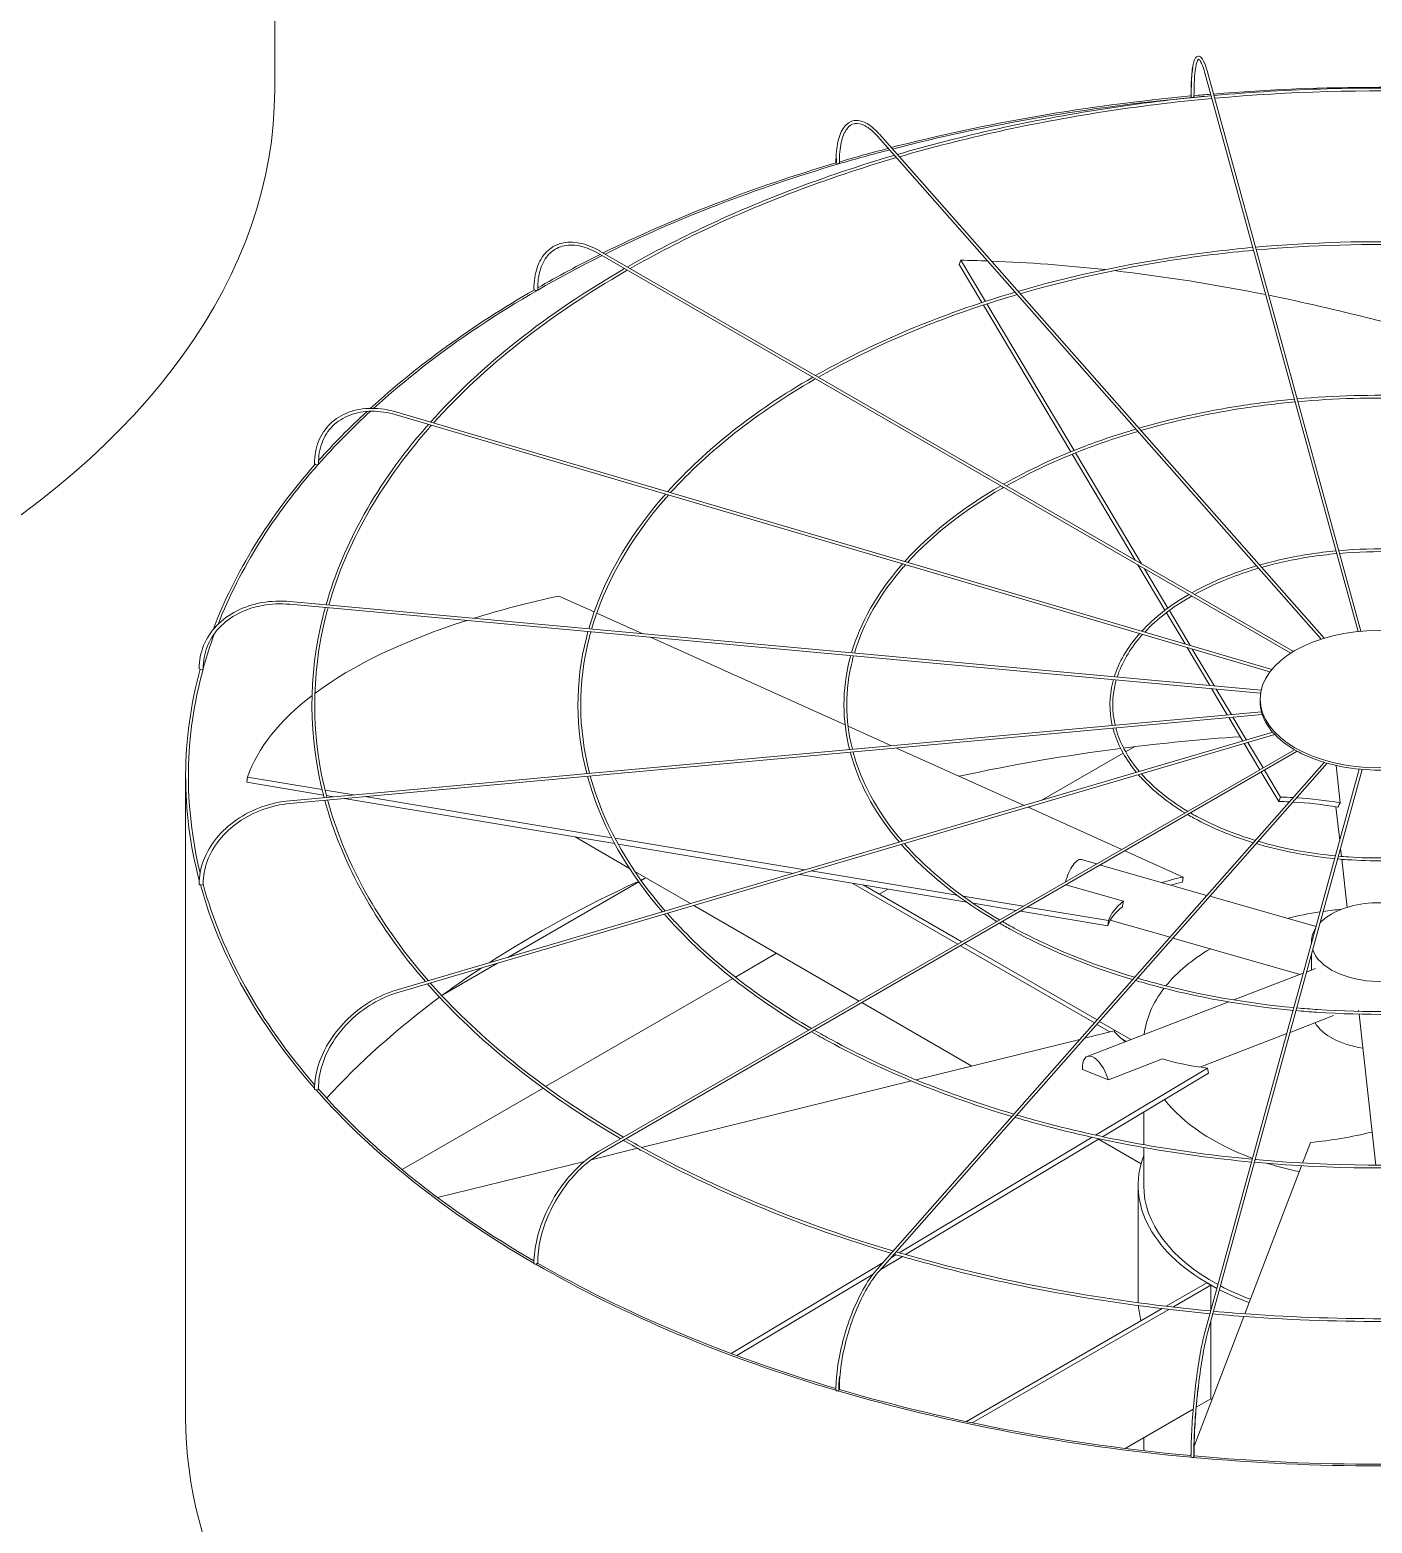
# Model space of a CAD drawing. Header units: millimetres. Extents: x -312439 to 477422, y -331570 to 212570.
# Drawn here: x 394632.1 to 394927, y 106674.1 to 107002 of the extents above; entities that cross this region are included whole.
import ezdxf

# ---------------------------------------------------------------- set-up
doc = ezdxf.new("R2010")
doc.units = ezdxf.units.MM

msp = doc.modelspace()

# ---------------------------------------------------------------- linework, layer by layer
at = {"color": 3, "linetype": 'Continuous', "lineweight": 0, "extrusion": (0, 0.816497, 0.57735)}
for p, q in [((394685.908, 106988.798), (394685.908, 107129.538)), ((394666.354, 106697.296), (394666.354, 106838.036))]:
    msp.add_line(p, q, dxfattribs=at)
at = {"color": 0, "linetype": 'Continuous', "lineweight": 0, "extrusion": (0, 0.816497, 0.57735)}
for p, q in [((394890.284, 106992.351), (394923.877, 106869.896)), ((394924.496, 106869.956), (394890.875, 106992.513)), ((394818.276, 106978.709), (394915.776, 106868.231)), ((394818.735, 106979.114), (394916.417, 106868.43)), ((394909.075, 106865.153), (394757.043, 106952.929)), ((394757.349, 106953.46), (394909.666, 106865.519)), ((394836.275, 106950.486), (394836.646, 106951.453)), ((394836.646, 106951.453), (394842.029, 106942.405)), ((394841.238, 106942.146), (394836.275, 106950.486)), ((394860.739, 106909.371), (394841.559, 106941.607)), ((394842.35, 106941.866), (394861.501, 106909.679)), ((394904.905, 106861.56), (394712.739, 106918.091)), ((394712.566, 106917.504), (394904.496, 106861.042)), ((394874.881, 106885.603), (394861.055, 106908.839)), ((394861.818, 106909.147), (394876.321, 106884.771)), ((394881.447, 106874.568), (394875.522, 106884.525)), ((394876.962, 106883.694), (394882.101, 106875.057)), ((394902.447, 106856.381), (394689.206, 106875.881)), ((394902.561, 106856.986), (394689.262, 106876.49)), ((394756.086, 106874.206), (394748.328, 106877.697)), ((394766.754, 106869.404), (394756.647, 106873.953)), ((394885.851, 106867.166), (394881.762, 106874.038)), ((394882.416, 106874.528), (394886.997, 106866.829)), ((394811.184, 106849.408), (394768.469, 106868.633)), ((394891.295, 106858.016), (394886.311, 106866.392)), ((394887.457, 106866.055), (394892.295, 106857.924)), ((394895.131, 106851.568), (394891.682, 106857.366)), ((394892.682, 106857.274), (394896.028, 106851.65)), ((394902.344, 106854.547), (394902.344, 106855.047)), ((394689.206, 106832.737), (394902.648, 106852.255)), ((394902.828, 106851.657), (394689.262, 106832.127)), ((394898.548, 106845.826), (394895.478, 106850.985)), ((394896.375, 106851.067), (394899.353, 106846.062)), ((394905.135, 106847.764), (394712.566, 106791.114)), ((394712.739, 106790.527), (394905.595, 106847.26)), ((394821.371, 106844.823), (394811.834, 106849.115)), ((394757.043, 106755.689), (394909.897, 106843.939)), ((394910.516, 106843.589), (394757.349, 106755.158)), ((394850.529, 106831.7), (394822.507, 106844.312)), ((394854.294, 106832.807), (394872.267, 106843.184)), ((394872.798, 106843.49), (394874.726, 106844.604)), ((394902.285, 106839.544), (394898.871, 106845.282)), ((394899.676, 106845.519), (394902.989, 106839.951)), ((394818.276, 106729.909), (394916.452, 106841.154)), ((394917.103, 106840.966), (394818.735, 106729.503)), ((394924.138, 106839.672), (394890.284, 106716.267)), ((394924.757, 106839.616), (394890.875, 106716.105)), ((394903.302, 106839.424), (394906.8, 106833.546)), ((394919.953, 106832.271), (394919.04, 106840.48)), ((394679.758, 106836.778), (394679.923, 106837.924)), ((394696.613, 106833.972), (394679.758, 106836.778)), ((394679.923, 106837.924), (394696.31, 106835.195)), ((394906.429, 106832.579), (394902.598, 106839.018)), ((394696.966, 106835.086), (394703.321, 106834.028)), ((394698.775, 106833.612), (394697.274, 106833.862)), ((394760.591, 106823.321), (394701.159, 106833.215)), ((394705.706, 106833.631), (394759.909, 106824.607)), ((394906.429, 106832.579), (394906.8, 106833.546)), ((394871.978, 106822.046), (394851.387, 106831.314)), ((394851.567, 106831.233), (394852.04, 106831.506)), ((394919.009, 106831.4), (394919.834, 106823.983)), ((394763.855, 106817.858), (394751.882, 106824.771)), ((394760.666, 106824.481), (394802.381, 106817.536)), ((394799.836, 106816.787), (394761.359, 106823.193)), ((394863.099, 106819.808), (394866.445, 106818.852)), ((394885.45, 106815.983), (394872.666, 106821.737)), ((394920.017, 106822.336), (394920.222, 106820.495)), ((394920.291, 106819.875), (394921.465, 106809.309)), ((394777.229, 106810.137), (394765.047, 106817.17)), ((394837.915, 106810.447), (394801.221, 106816.556)), ((394803.767, 106817.305), (394835.796, 106811.973)), ((394867.264, 106818.618), (394890.664, 106811.933)), ((394737.108, 106798.334), (394765.856, 106814.932)), ((394766.389, 106815.239), (394766.955, 106815.566)), ((394812.737, 106814.639), (394835.942, 106801.241)), ((394836.809, 106801.741), (394815.171, 106814.234)), ((394818.648, 106812.227), (394820.568, 106813.335)), ((394859.696, 106814.248), (394872.318, 106810.642)), ((394885.286, 106814.838), (394885.45, 106815.983)), ((394837.14, 106811.749), (394850.337, 106809.552)), ((394848.76, 106808.642), (394839.339, 106810.21)), ((394891.317, 106811.747), (394914.648, 106805.081)), ((394814.289, 106788.74), (394777.961, 106809.714)), ((394868.871, 106805.293), (394849.711, 106808.483)), ((394851.287, 106809.394), (394869.036, 106806.439)), ((394868.871, 106805.293), (394869.036, 106806.439)), ((394869.437, 106806.5), (394882.561, 106802.751)), ((394836.555, 106800.888), (394865.943, 106783.921)), ((394866.528, 106784.583), (394837.421, 106801.388)), ((394883.213, 106802.564), (394911.168, 106794.578)), ((394913.603, 106801.7), (394913.603, 106801.271)), ((394722.863, 106790.11), (394734.854, 106797.033)), ((394787.092, 106794.008), (394796.128, 106799.225)), ((394913.603, 106798.956), (394913.603, 106795.515)), ((394745.428, 106769.953), (394786.521, 106793.678)), ((394896.609, 106788.978), (394911.838, 106794.836)), ((394912.548, 106795.109), (394914.493, 106795.857)), ((394839.004, 106774.471), (394814.902, 106788.386)), ((394864.385, 106776.583), (394895.482, 106788.545)), ((394866.484, 106783.608), (394869.359, 106781.948)), ((394873.987, 106780.276), (394867.069, 106784.271)), ((394908.915, 106781.867), (394918.461, 106785.539)), ((394924.004, 106786.475), (394923.977, 106786.718)), ((394926.952, 106759.961), (394924.073, 106785.861)), ((394862.769, 106780.325), (394826.753, 106771.453)), ((394870.293, 106782.178), (394863.813, 106780.582)), ((394871.994, 106780.427), (394872.948, 106779.877)), ((394889.088, 106774.24), (394908.205, 106781.594)), ((394866.223, 106759.283), (394890.815, 106774.003)), ((394869.012, 106771.421), (394880.945, 106776.011)), ((394891.02, 106772.871), (394890.815, 106774.003)), ((394825.748, 106771.206), (394766.479, 106756.607)), ((394863.316, 106773.69), (394869.012, 106771.421)), ((394891.02, 106772.871), (394867.763, 106758.95)), ((394713.874, 106751.736), (394744.847, 106769.618)), ((394876.779, 106757.19), (394876.779, 106764.347)), ((394823.081, 106733.459), (394865.457, 106758.825)), ((394866.993, 106758.489), (394824.494, 106733.05)), ((394876.194, 106752.999), (394866.842, 106758.399)), ((394913.421, 106757.697), (394911.683, 106753.159)), ((394926.953, 106759.961), (394927.76, 106752.695)), ((394765.606, 106756.392), (394755.414, 106753.881)), ((394876.779, 106748.258), (394876.779, 106756.568)), ((394753.967, 106753.525), (394721.707, 106745.579)), ((394911.453, 106752.558), (394898.998, 106720.05)), ((394875.554, 106723.255), (394875.554, 106748.258)), ((394786.137, 106711.346), (394819.538, 106731.338)), ((394823.775, 106732.62), (394818.922, 106729.715)), ((394821.269, 106732.375), (394822.364, 106733.03)), ((394817.349, 106728.774), (394787.429, 106710.864)), ((394890.654, 106726.862), (394881.712, 106721.699)), ((394883.155, 106721.532), (394891.52, 106726.362)), ((394891.52, 106726.362), (394890.654, 106726.862)), ((394891.52, 106726.362), (394891.52, 106720.773)), ((394880.826, 106721.188), (394837.841, 106696.37)), ((394839.108, 106696.102), (394882.265, 106721.018)), ((394898.769, 106719.453), (394887.847, 106690.946)), ((394891.52, 106718.458), (394891.52, 106701.359)), ((394887.652, 106699.125), (394872.681, 106690.482)), ((394891.52, 106701.359), (394888.317, 106699.509)), ((394876.779, 106691.862), (394876.779, 106692.848)), ((394887.169, 106689.176), (394887.066, 106688.908))]:
    msp.add_line(p, q, dxfattribs=at)
at = {"color": 0, "linetype": 'Continuous', "lineweight": 0}
for centre, major_axis, ratio, start_param, end_param in [((394423.683, 107129.538), (-262.225, 0), 0.5773503, 2.0421116, 2.6702774), ((394928.579, 106838.036), (-262.225, 0), 0.5773503, 4.8709744, 5.1337903), ((394928.579, 106838.036), (-261.613, 0), 0.5773503, 4.8702538, 5.1336735), ((394887.473, 106987.543), (0.306, 0), 0.5773503, 3.1415927, 3.7072911), ((394887.521, 106987.369), (0.306, 0.001), 0.5647458, 3.2969897, 4.867786), ((394887.521, 106987.369), (0.306, 0.001), 0.5647458, 4.867786, 6.2831853), ((394928.579, 106838.036), (-261.613, 0), 0.5773503, 4.8601846, 4.8693633), ((394928.579, 106838.036), (-262.225, 0), 0.5773503, 4.8542575, 4.8684283), ((394928.579, 106838.036), (-262.225, 0), 0.5773503, 4.5737285, 4.8518651), ((394928.579, 106838.036), (-261.613, 0), 0.5773503, 5.1364588, 5.1836819), ((394928.579, 106838.036), (-262.225, 0), 0.5773503, 5.1365691, 5.1818933), ((394928.579, 106838.036), (-262.225, 0), 0.5773503, 5.1849758, 5.420347), ((394928.579, 106838.036), (-261.613, 0), 0.5773503, 5.183912, 5.4201653), ((394809.492, 106972.915), (0.306, 0), 0.5773503, 3.1415927, 4.134446), ((394809.631, 106972.757), (0.306, 0.003), 0.5659728, 3.6079382, 5.1787345), ((394809.631, 106972.757), (0.306, 0.003), 0.5659728, 5.1787345, 6.2831853), ((394928.579, 106838.036), (-261.613, 0), 0.5773503, 5.4234857, 5.718128), ((394928.579, 106838.036), (-262.225, 0), 0.5773503, 5.4236595, 5.4949761), ((394928.949, 106796.32), (-236.033, 90.421), 0.5343599, 5.2814302, 5.3074736), ((394928.949, 106796.32), (-236.033, 90.421), 0.5343599, 5.1688261, 5.2776752), ((394928.949, 106796.32), (-236.033, 90.421), 0.5343599, 5.0198116, 5.1604272), ((394928.579, 106838.036), (-262.225, 0), 0.5773503, 5.4989549, 5.7196003), ((394743.158, 106945.089), (0.306, 0), 0.5773503, 3.1415927, 4.450555), ((394743.374, 106944.964), (0.306, 0.004), 0.5683066, 3.9193388, 5.4901351), ((394743.374, 106944.964), (0.306, 0.004), 0.5683066, 5.4901351, 6.2831853), ((394928.949, 106796.32), (-236.033, 90.421), 0.5343599, 4.8289255, 5.0170065), ((394928.579, 106838.036), (-261.613, 0), 0.5773503, 5.7230202, 5.8115447), ((394928.579, 106838.036), (-262.225, 0), 0.5773503, 5.7247725, 5.8068149), ((394928.579, 106838.036), (-262.225, 0), 0.5773503, 5.8129334, 6.0685314), ((394928.579, 106838.036), (-261.613, 0), 0.5773503, 5.8119417, 6.0598961), ((394694.963, 106906.791), (0.306, 0), 0.5773503, 3.1415927, 4.7647143), ((394695.235, 106906.711), (0.306, 0.005), 0.5715189, 4.2314546, 5.8022509), ((394695.235, 106906.711), (0.306, 0.005), 0.5715189, 5.8022509, 6.2831853), ((394928.743, 106796.498), (-250.189, 35.961), 0.3284711, 5.5638228, 5.6785471), ((394928.743, 106796.498), (-250.189, 35.961), 0.3284711, 5.6885713, 5.965771), ((394928.579, 106838.036), (-261.613, 0), 0.5773503, 6.0736106, 6.1250005), ((394928.579, 106838.036), (-262.225, 0), 0.5773503, 6.126925, 6.4343205), ((394928.579, 106838.036), (-261.613, 0), 0.5773503, 6.1262297, 6.4235661), ((394669.625, 106861.768), (0.306, 0), 0.5773503, 3.1415927, 5.0788735), ((394669.927, 106861.741), (0.306, 0.006), 0.5752952, 4.5444916, 6.1152879), ((394669.927, 106861.741), (0.306, 0.006), 0.5752952, 6.1152879, 6.2831853), ((394928.743, 106796.498), (-250.189, 35.961), 0.3284711, 5.9728515, 6.2156373), ((394928.471, 106854.547), (-26.126, 0), 0.5773503, 0, 0.1535113), ((394928.471, 106854.547), (-26.126, 0), 0.5773503, 0.160648, 0.4676706), ((394928.579, 106696.796), (-261.613, 0), 0.5773503, 4.8296672, 4.9289778), ((394928.471, 106854.547), (-26.126, 0), 0.5773503, 0.4748072, 0.7818298), ((394928.579, 106696.796), (-261.613, 0), 0.5773503, 4.9315023, 5.0730373), ((394928.471, 106854.547), (-26.126, 0), 0.5773503, 0.7889665, 1.0959891), ((394928.471, 106854.547), (-26.126, 0), 0.5773503, 1.1031258, 1.4101484), ((394928.471, 106854.547), (-26.126, 0), 0.5773503, 1.417285, 1.7243076), ((394928.949, 106796.32), (56.639, -21.698), 0.5343599, 2.113134, 2.1658809), ((394928.949, 106796.32), (56.639, -21.698), 0.5343599, 1.92896, 2.0989228), ((394928.579, 106795.353), (-56.639, 21.698), 0.5343599, 5.2632147, 5.3074736), ((394928.579, 106795.353), (-56.639, 21.698), 0.5343599, 5.0728277, 5.2488944), ((394861.581, 106814.493), (1.518, 5.315), 0.3621096, 0, 1.5955332), ((394669.625, 106814.429), (0.306, 0), 0.5773503, 3.1415927, 5.3930328), ((394928.579, 106838.036), (-262.225, 0), 0.5773503, 0.15775, 0.4689102), ((394669.927, 106814.457), (0.306, 0.006), 0.5792658, 4.8585762, 6.2831853), ((394928.579, 106838.036), (-261.613, 0), 0.5773503, 0.1573017, 0.4645126), ((394928.579, 106696.796), (-261.613, 0), 0.5773503, 5.3840325, 5.5566031), ((394928.579, 106696.796), (-261.613, 0), 0.5773503, 5.3759613, 5.381266), ((394928.743, 106796.498), (-60.036, 8.629), 0.3284711, 5.5638228, 5.6832782), ((394928.579, 106795.353), (-60.036, 8.629), 0.3284711, 5.5638228, 5.6281345), ((394928.743, 106796.498), (-60.036, 8.629), 0.3284711, 5.9787164, 6.2156373), ((394928.579, 106801.7), (-14.976, 0), 0.5773503, 3.6916997, 5.4977871), ((394928.579, 106795.353), (-60.036, 8.629), 0.3284711, 5.9809914, 6.2156373), ((394928.579, 106779.388), (-51.8, 0), 0.5773503, 4.9668384, 5.1151413), ((394928.579, 106801.7), (-14.976, 0), 0.5773503, 5.4977871, 5.7722245), ((394928.579, 106779.388), (-51.8, 0), 0.5773503, 4.8725497, 4.9536635), ((394928.579, 106801.7), (-14.976, 0), 0.5773503, 5.9253681, 6.3268432), ((394928.579, 106779.388), (-51.8, 0), 0.5773503, 5.5125312, 5.8454489), ((394928.579, 106801.7), (-14.976, 0), 0.5773503, 0.1968015, 2.9056449), ((394928.579, 106696.796), (-261.613, 0), 0.5773503, 5.5668053, 5.6187776), ((394928.579, 106779.388), (-51.8, 0), 0.5773503, 5.864801, 6.2160224), ((394928.579, 106696.796), (-261.613, 0), 0.5773503, 5.6218563, 5.7966666), ((394928.579, 106786.793), (-14.976, 0), 0.5773503, 0.3310244, 1.3226651), ((394928.373, 106796.484), (-59.674, -10.853), 0.3443205, 0.1772511, 0.3142745), ((394866.37, 106771.424), (-1.984, 5.159), 0.4527097, 4.5393785, 7.2340672), ((394928.373, 106796.484), (-59.674, -10.853), 0.3443205, 0.5921448, 0.8290657), ((394694.963, 106769.407), (0.306, 0), 0.5773503, 3.1415927, 5.7071921), ((394928.579, 106838.036), (-262.225, 0), 0.5773503, 0.4717795, 0.7837457), ((394695.235, 106769.487), (0.306, 0.005), 0.5830421, 5.1737369, 6.2831853), ((394928.579, 106838.036), (-261.613, 0), 0.5773503, 0.4715588, 0.781436), ((394928.579, 106779.388), (-51.8, 0), 0.5773503, 0.4237953, 1.0021877), ((394928.208, 106796.292), (-56.425, -22.248), 0.5660586, 1.0925617, 1.3294826), ((394928.579, 106748.258), (-53.025, 0), 0.5773503, 6.0678252, 7.1147249), ((394928.579, 106779.388), (-51.8, 0), 0.5773503, 1.0153625, 1.0203014), ((394928.579, 106779.388), (-51.8, 0), 0.5773503, 1.0757224, 1.2236785), ((394928.579, 106748.258), (-51.8, 0), 0.5773503, 0, 0.8158921), ((394743.158, 106731.108), (0.306, 0), 0.5773503, 3.1415927, 6.0213513), ((394743.374, 106731.233), (0.306, 0.004), 0.5862544, 5.4898935, 6.2831853), ((394928.579, 106838.036), (-261.613, 0), 0.5773503, 0.7858227, 1.096892), ((394928.579, 106838.036), (-262.225, 0), 0.5773503, 0.7858257, 1.0981183), ((394928.579, 106748.258), (-53.025, 0), 0.5773503, 0.8456372, 1.0001122), ((394928.579, 106748.258), (-51.8, 0), 0.5773503, 0.8304704, 0.9913861), ((394928.579, 106723.255), (-53.025, 0), 0.5773503, 0, 0.0255506), ((394928.579, 106723.255), (-53.025, 0), 0.5773503, 0.0459168, 0.1554998), ((394809.492, 106703.283), (-0.306, 0), 0.5773503, 0, 3.1415927), ((394928.579, 106838.036), (-262.225, 0), 0.5773503, 1.0998851, 1.4125333), ((394809.631, 106703.44), (-0.306, -0.003), 0.5885883, 2.6652649, 3.1415927), ((394928.579, 106838.036), (-261.613, 0), 0.5773503, 1.1000981, 1.4118355), ((394928.579, 106723.255), (-53.025, 0), 0.5773503, 0.7969487, 0.8037884), ((394928.579, 106691.862), (-51.8, 0), 0.5773503, 0, 0.0632109), ((394887.473, 106688.654), (-0.306, 0), 0.5773503, 0, 3.1415927), ((394928.579, 106838.036), (-262.225, 0), 0.5773503, 1.4139544, 1.727034), ((394887.521, 106688.829), (-0.306, -0.001), 0.5898153, 2.9827557, 3.1415927), ((394928.579, 106838.036), (-261.613, 0), 0.5773503, 1.41439, 1.726367)]:
    msp.add_ellipse(centre, major_axis=major_axis, ratio=ratio, start_param=start_param, end_param=end_param, dxfattribs=at)
at = {"color": 3, "linetype": 'Continuous', "lineweight": 0}
for centre, start_param, end_param in [((394423.683, 106988.798), 2.3561945, 3.1415927), ((394928.579, 106697.296), 0, 2.3561945)]:
    msp.add_ellipse(centre, major_axis=(-262.225, 0), ratio=0.5773503, start_param=start_param, end_param=end_param, dxfattribs=at)
at = {"color": 0, "linetype": 'Continuous', "lineweight": 0}
msp.add_ellipse((394928.471, 106855.047), major_axis=(-26.126, 0), ratio=0.5773503, dxfattribs=at)
for points, knots in [([(394887.167, 106987.543), (394887.167, 106989.247), (394887.219, 106990.764), (394887.422, 106993.282), (394887.571, 106994.282), (394887.973, 106995.704), (394888.198, 106996.219), (394888.984, 106996.334), (394889.232, 106996.187), (394889.783, 106995.601), (394890.091, 106994.947), (394890.57, 106993.565), (394890.723, 106993.067), (394890.875, 106992.513)], [4.712389, 4.712389, 4.712389, 4.712389, 5.0265482, 5.0265482, 5.3407075, 5.3407075, 5.6548668, 5.6548668, 5.8236028, 5.8236028, 6.1377621, 6.1377621, 6.2831853, 6.2831853, 6.2831853, 6.2831853]), ([(394887.549, 106993.679), (394887.54, 106993.618), (394887.531, 106993.557), (394887.379, 106992.47), (394887.285, 106991.166), (394887.222, 106988.929), (394887.213, 106988.169), (394887.215, 106987.368)], [1.10131175, 1.10131175, 1.10131175, 1.10131175, 1.12076762, 1.12076762, 1.43803566, 1.43803566, 1.5863026, 1.5863026, 1.5863026, 1.5863026]), ([(394890.284, 106992.351), (394889.966, 106993.511), (394889.646, 106994.403), (394889.09, 106995.484), (394888.841, 106995.634), (394888.814, 106995.634), (394888.61, 106995.485), (394888.257, 106994.32), (394888.113, 106993.47), (394887.902, 106991.227), (394887.84, 106989.797), (394887.827, 106987.908), (394887.827, 106987.641), (394887.828, 106987.37)], [0, 0, 0, 0, 0.3152669, 0.3152669, 0.6094726, 0.6094726, 0.9267406, 0.9267406, 1.2208373, 1.2208373, 1.5356304, 1.5356304, 1.5863402, 1.5863402, 1.5863402, 1.5863402]), ([(394891.594, 106987.577), (394883.587, 106986.84), (394875.646, 106985.862), (394852.219, 106982.237), (394837.058, 106978.889), (394822.651, 106974.678)], [5.65586592, 5.65586592, 5.65586592, 5.65586592, 5.75969853, 5.75969853, 5.96646224, 5.96646224, 5.96646224, 5.96646224]), ([(394891.758, 106986.977), (394883.681, 106986.235), (394875.672, 106985.25), (394852.35, 106981.632), (394837.354, 106978.324), (394823.099, 106974.17)], [5.65539644, 5.65539644, 5.65539644, 5.65539644, 5.76029586, 5.76029586, 5.96514032, 5.96514032, 5.96514032, 5.96514032]), ([(394964.728, 106987.633), (394957.233, 106988.311), (394949.681, 106988.778), (394925.454, 106989.594), (394908.696, 106989.124), (394892.213, 106987.633)], [5.342386, 5.342386, 5.342386, 5.342386, 5.43953692, 5.43953692, 5.65318828, 5.65318828, 5.65318828, 5.65318828]), ([(394964.563, 106987.033), (394957.045, 106987.711), (394949.47, 106988.177), (394925.351, 106988.976), (394908.728, 106988.507), (394892.378, 106987.033)], [5.34285963, 5.34285963, 5.34285963, 5.34285963, 5.44045758, 5.44045758, 5.65271466, 5.65271466, 5.65271466, 5.65271466]), ([(394809.186, 106972.915), (394809.186, 106974.63), (394809.337, 106976.179), (394809.933, 106978.805), (394810.378, 106979.883), (394811.559, 106981.468), (394812.307, 106981.974), (394813.948, 106982.258), (394814.807, 106982.085), (394816.62, 106981.165), (394817.585, 106980.379), (394818.609, 106979.256), (394818.672, 106979.186), (394818.735, 106979.114)], [4.712389, 4.712389, 4.712389, 4.712389, 5.0265482, 5.0265482, 5.3407075, 5.3407075, 5.6548668, 5.6548668, 5.9484515, 5.9484515, 6.2626108, 6.2626108, 6.2831853, 6.2831853, 6.2831853, 6.2831853]), ([(394818.276, 106978.709), (394817.362, 106979.745), (394816.454, 106980.511), (394814.771, 106981.433), (394814.005, 106981.589), (394812.663, 106981.354), (394812.066, 106980.96), (394811.039, 106979.561), (394810.623, 106978.557), (394810.071, 106976.053), (394809.931, 106974.563), (394809.937, 106972.856), (394809.937, 106972.808), (394809.938, 106972.76)], [0, 0, 0, 0, 0.3146448, 0.3146448, 0.6289116, 0.6289116, 0.9461796, 0.9461796, 1.2634477, 1.2634477, 1.5772832, 1.5772832, 1.5863402, 1.5863402, 1.5863402, 1.5863402]), ([(394822.002, 106974.487), (394814.329, 106972.227), (394806.871, 106969.722), (394786.638, 106962.034), (394774.461, 106956.326), (394763.384, 106949.975)], [5.96956861, 5.96956861, 5.96956861, 5.96956861, 6.07987049, 6.07987049, 6.27966483, 6.27966483, 6.27966483, 6.27966483]), ([(394822.449, 106973.98), (394814.676, 106971.698), (394807.125, 106969.165), (394786.974, 106961.503), (394774.948, 106955.875), (394763.998, 106949.621)], [5.96825255, 5.96825255, 5.96825255, 5.96825255, 6.08012371, 6.08012371, 6.27780239, 6.27780239, 6.27780239, 6.27780239]), ([(394809.334, 106973.769), (394809.329, 106973.565), (394809.325, 106973.358), (394809.324, 106973.019), (394809.324, 106972.888), (394809.325, 106972.756)], [7.805980691, 7.805980691, 7.805980691, 7.805980691, 7.845140151, 7.845140151, 7.869416781, 7.869416781, 7.869416781, 7.869416781]), ([(394742.851, 106945.089), (394742.851, 106946.815), (394743.088, 106948.41), (394744.021, 106951.189), (394744.72, 106952.373), (394746.518, 106954.193), (394747.617, 106954.829), (394750.085, 106955.48), (394751.451, 106955.497), (394754.316, 106954.928), (394755.815, 106954.34), (394757.323, 106953.475), (394757.336, 106953.467), (394757.349, 106953.46)], [0, 0, 0, 0, 0.3141593, 0.3141593, 0.6283185, 0.6283185, 0.9411039, 0.9411039, 1.2538555, 1.2538555, 1.5680148, 1.5680148, 1.5707963, 1.5707963, 1.5707963, 1.5707963]), ([(394757.043, 106952.929), (394755.605, 106953.759), (394754.174, 106954.32), (394751.474, 106954.855), (394750.207, 106954.83), (394747.956, 106954.216), (394746.97, 106953.629), (394745.347, 106951.935), (394744.711, 106950.827), (394743.866, 106948.179), (394743.658, 106946.642), (394743.68, 106944.968)], [4.712389, 4.712389, 4.712389, 4.712389, 5.029657, 5.029657, 5.3469251, 5.3469251, 5.6641931, 5.6641931, 5.9814611, 5.9814611, 6.2987292, 6.2987292, 6.2987292, 6.2987292]), ([(394900.737, 106954.249), (394894.751, 106953.697), (394888.815, 106952.966), (394871.299, 106950.256), (394859.961, 106947.756), (394849.184, 106944.613)], [5.65618024, 5.65618024, 5.65618024, 5.65618024, 5.75959703, 5.75959703, 5.96555925, 5.96555925, 5.96555925, 5.96555925]), ([(394955.585, 106954.305), (394950.001, 106954.808), (394944.376, 106955.156), (394926.258, 106955.767), (394913.704, 106955.418), (394901.356, 106954.305)], [5.34296141, 5.34296141, 5.34296141, 5.34296141, 5.43938168, 5.43938168, 5.65261288, 5.65261288, 5.65261288, 5.65261288]), ([(394955.42, 106953.705), (394949.813, 106954.208), (394944.164, 106954.554), (394926.155, 106955.149), (394913.737, 106954.801), (394901.521, 106953.705)], [5.34359392, 5.34359392, 5.34359392, 5.34359392, 5.44060854, 5.44060854, 5.65198037, 5.65198037, 5.65198037, 5.65198037]), ([(394900.901, 106953.649), (394894.845, 106953.092), (394888.84, 106952.353), (394871.43, 106949.651), (394860.258, 106947.191), (394849.632, 106944.105)], [5.6555551, 5.6555551, 5.6555551, 5.6555551, 5.760393, 5.760393, 5.9637948, 5.9637948, 5.9637948, 5.9637948]), ([(394848.535, 106944.423), (394842.784, 106942.728), (394837.195, 106940.851), (394822.074, 106935.105), (394812.984, 106930.85), (394804.708, 106926.117)], [5.96969757, 5.96969757, 5.96969757, 5.96969757, 6.07982614, 6.07982614, 6.27841616, 6.27841616, 6.27841616, 6.27841616]), ([(394848.982, 106943.916), (394843.132, 106942.199), (394837.449, 106940.293), (394822.41, 106934.575), (394813.471, 106930.399), (394805.322, 106925.762)], [5.96794353, 5.96794353, 5.96794353, 5.96794353, 6.08016355, 6.08016355, 6.27592849, 6.27592849, 6.27592849, 6.27592849]), ([(394946.445, 106920.988), (394942.772, 106921.317), (394939.071, 106921.544), (394927.062, 106921.952), (394918.711, 106921.723), (394910.496, 106920.988)], [5.34408303, 5.34408303, 5.34408303, 5.34408303, 5.43906993, 5.43906993, 5.65149126, 5.65149126, 5.65149126, 5.65149126]), ([(394946.28, 106920.388), (394942.584, 106920.717), (394938.859, 106920.943), (394926.959, 106921.334), (394918.744, 106921.106), (394910.661, 106920.388)], [5.34503474, 5.34503474, 5.34503474, 5.34503474, 5.44090812, 5.44090812, 5.65053954, 5.65053954, 5.65053954, 5.65053954]), ([(394694.656, 106906.791), (394694.656, 106908.523), (394694.956, 106910.173), (394696.131, 106913.143), (394697.008, 106914.462), (394699.249, 106916.629), (394700.612, 106917.477), (394703.683, 106918.618), (394705.39, 106918.912), (394708.979, 106918.925), (394710.86, 106918.644), (394712.739, 106918.091)], [4.712389, 4.712389, 4.712389, 4.712389, 5.0265482, 5.0265482, 5.3407075, 5.3407075, 5.6548668, 5.6548668, 5.969026, 5.969026, 6.2831853, 6.2831853, 6.2831853, 6.2831853]), ([(394712.566, 106917.504), (394710.75, 106918.038), (394708.937, 106918.305), (394705.503, 106918.281), (394703.881, 106917.992), (394700.989, 106916.892), (394699.718, 106916.082), (394697.644, 106914.023), (394696.839, 106912.775), (394695.774, 106909.952), (394695.514, 106908.377), (394695.542, 106906.716)], [0, 0, 0, 0, 0.317268, 0.317268, 0.6345361, 0.6345361, 0.9518041, 0.9518041, 1.2690722, 1.2690722, 1.5863402, 1.5863402, 1.5863402, 1.5863402]), ([(394909.876, 106920.932), (394905.913, 106920.565), (394901.983, 106920.08), (394890.376, 106918.286), (394882.859, 106916.633), (394875.709, 106914.557)], [5.65683386, 5.65683386, 5.65683386, 5.65683386, 5.75939254, 5.75939254, 5.96383461, 5.96383461, 5.96383461, 5.96383461]), ([(394910.041, 106920.332), (394906.008, 106919.961), (394902.008, 106919.467), (394890.507, 106917.681), (394883.155, 106916.068), (394876.157, 106914.049)], [5.65589869, 5.65589869, 5.65589869, 5.65589869, 5.76058509, 5.76058509, 5.96118261, 5.96118261, 5.96118261, 5.96118261]), ([(394719.706, 106915.403), (394719.481, 106915.148), (394719.257, 106914.892), (394708.417, 106902.423), (394701.019, 106889.268), (394697.184, 106875.766)], [0.31387846, 0.31387846, 0.31387846, 0.31387846, 0.32022171, 0.32022171, 0.6228537, 0.6228537, 0.6228537, 0.6228537]), ([(394720.355, 106915.212), (394720.083, 106914.905), (394719.812, 106914.596), (394708.98, 106902.15), (394701.627, 106889.095), (394697.805, 106875.709)], [0.31209175, 0.31209175, 0.31209175, 0.31209175, 0.31977769, 0.31977769, 0.62202139, 0.62202139, 0.62202139, 0.62202139]), ([(394875.059, 106914.367), (394871.235, 106913.239), (394867.517, 106911.99), (394857.506, 106908.187), (394851.499, 106905.382), (394846.022, 106902.264)], [5.97003164, 5.97003164, 5.97003164, 5.97003164, 6.07973571, 6.07973571, 6.27604568, 6.27604568, 6.27604568, 6.27604568]), ([(394875.507, 106913.86), (394871.582, 106912.71), (394867.771, 106911.433), (394857.842, 106907.657), (394851.986, 106904.931), (394846.637, 106901.909)], [5.96740299, 5.96740299, 5.96740299, 5.96740299, 6.08024114, 6.08024114, 6.27230164, 6.27230164, 6.27230164, 6.27230164]), ([(394771.772, 106900.086), (394771.596, 106899.887), (394771.42, 106899.687), (394763.326, 106890.375), (394757.791, 106880.563), (394754.895, 106870.489)], [0.31368489, 0.31368489, 0.31368489, 0.31368489, 0.32029533, 0.32029533, 0.62093354, 0.62093354, 0.62093354, 0.62093354]), ([(394772.421, 106899.896), (394772.197, 106899.644), (394771.975, 106899.391), (394763.89, 106890.102), (394758.398, 106880.39), (394755.516, 106870.432)], [0.31130083, 0.31130083, 0.31130083, 0.31130083, 0.31970361, 0.31970361, 0.61980435, 0.61980435, 0.61980435, 0.61980435]), ([(394919.016, 106887.615), (394917.076, 106887.433), (394915.151, 106887.195), (394909.454, 106886.316), (394905.757, 106885.511), (394902.234, 106884.501)], [5.65878241, 5.65878241, 5.65878241, 5.65878241, 5.75876753, 5.75876753, 5.95869527, 5.95869527, 5.95869527, 5.95869527]), ([(394919.181, 106887.015), (394917.17, 106886.829), (394915.176, 106886.582), (394909.585, 106885.711), (394906.054, 106884.945), (394902.683, 106883.992)], [5.65692719, 5.65692719, 5.65692719, 5.65692719, 5.76114351, 5.76114351, 5.95335964, 5.95335964, 5.95335964, 5.95335964]), ([(394937.305, 106887.671), (394935.542, 106887.825), (394933.767, 106887.933), (394927.866, 106888.137), (394923.718, 106888.028), (394919.636, 106887.671)], [5.34742678, 5.34742678, 5.34742678, 5.34742678, 5.43812478, 5.43812478, 5.64814751, 5.64814751, 5.64814751, 5.64814751]), ([(394937.141, 106887.071), (394935.354, 106887.225), (394933.555, 106887.331), (394927.763, 106887.519), (394923.751, 106887.412), (394919.801, 106887.071)], [5.34934775, 5.34934775, 5.34934775, 5.34934775, 5.44178794, 5.44178794, 5.64622654, 5.64622654, 5.64622654, 5.64622654]), ([(394823.83, 106884.772), (394823.705, 106884.631), (394823.581, 106884.49), (394818.233, 106878.334), (394814.558, 106871.862), (394812.603, 106865.212)], [0.31344956, 0.31344956, 0.31344956, 0.31344956, 0.32044212, 0.32044212, 0.61727915, 0.61727915, 0.61727915, 0.61727915]), ([(394824.479, 106884.581), (394824.307, 106884.388), (394824.136, 106884.194), (394818.796, 106878.062), (394815.166, 106871.689), (394813.225, 106865.155)], [0.30986952, 0.30986952, 0.30986952, 0.30986952, 0.31955549, 0.31955549, 0.6155298, 0.6155298, 0.6155298, 0.6155298]), ([(394901.584, 106884.312), (394899.686, 106883.75), (394897.839, 106883.129), (394892.939, 106881.269), (394890.015, 106879.914), (394887.337, 106878.411)], [5.97102709, 5.97102709, 5.97102709, 5.97102709, 6.0794509, 6.0794509, 6.26898955, 6.26898955, 6.26898955, 6.26898955]), ([(394902.032, 106883.805), (394900.033, 106883.221), (394898.093, 106882.572), (394893.275, 106880.739), (394890.503, 106879.463), (394887.955, 106878.054)], [5.96578422, 5.96578422, 5.96578422, 5.96578422, 6.08045705, 6.08045705, 6.26142742, 6.26142742, 6.26142742, 6.26142742]), ([(394669.319, 106861.768), (394669.319, 106863.505), (394669.652, 106865.212), (394670.951, 106868.399), (394671.916, 106869.876), (394674.381, 106872.455), (394675.879, 106873.556), (394679.259, 106875.277), (394681.14, 106875.897), (394685.102, 106876.599), (394687.182, 106876.681), (394689.262, 106876.49)], [4.712389, 4.712389, 4.712389, 4.712389, 5.0265482, 5.0265482, 5.3407075, 5.3407075, 5.6548668, 5.6548668, 5.969026, 5.969026, 6.2831853, 6.2831853, 6.2831853, 6.2831853]), ([(394689.206, 106875.881), (394687.19, 106876.065), (394685.176, 106875.982), (394681.353, 106875.294), (394679.544, 106874.689), (394676.313, 106873.018), (394674.891, 106871.953), (394672.572, 106869.474), (394671.675, 106868.061), (394670.49, 106865.022), (394670.203, 106863.398), (394670.234, 106861.747)], [6.2831853, 6.2831853, 6.2831853, 6.2831853, 6.6004533, 6.6004533, 6.9177214, 6.9177214, 7.2349894, 7.2349894, 7.5522575, 7.5522575, 7.8695255, 7.8695255, 7.8695255, 7.8695255]), ([(394697.016, 106875.166), (394696.857, 106874.589), (394696.704, 106874.011), (394693.205, 106860.191), (394693.272, 106846.657), (394696.755, 106833.428)], [0.6273321, 0.6273321, 0.6273321, 0.6273321, 0.64026634, 0.64026634, 0.9362265, 0.9362265, 0.9362265, 0.9362265]), ([(394697.636, 106875.11), (394697.474, 106874.525), (394697.318, 106873.939), (394693.815, 106860.154), (394693.884, 106846.672), (394697.373, 106833.484)], [0.62653255, 0.62653255, 0.62653255, 0.62653255, 0.63973087, 0.63973087, 0.93697289, 0.93697289, 0.93697289, 0.93697289]), ([(394754.726, 106869.889), (394754.601, 106869.438), (394754.481, 106868.986), (394751.869, 106858.661), (394751.9, 106848.571), (394754.459, 106838.704)], [0.62689443, 0.62689443, 0.62689443, 0.62689443, 0.64035432, 0.64035432, 0.93404611, 0.93404611, 0.93404611, 0.93404611]), ([(394755.346, 106869.833), (394755.218, 106869.374), (394755.095, 106868.914), (394752.479, 106858.624), (394752.512, 106848.586), (394755.078, 106838.761)], [0.62582334, 0.62582334, 0.62582334, 0.62582334, 0.63964072, 0.63964072, 0.93502054, 0.93502054, 0.93502054, 0.93502054]), ([(394875.887, 106869.458), (394875.814, 106869.376), (394875.742, 106869.293), (394873.138, 106866.293), (394871.327, 106863.16), (394870.317, 106859.934)], [0.31275087, 0.31275087, 0.31275087, 0.31275087, 0.32087906, 0.32087906, 0.60646372, 0.60646372, 0.60646372, 0.60646372]), ([(394876.538, 106869.267), (394876.416, 106869.132), (394876.297, 106868.997), (394873.703, 106866.023), (394871.937, 106862.987), (394870.941, 106859.877)], [0.30556743, 0.30556743, 0.30556743, 0.30556743, 0.31911145, 0.31911145, 0.60263629, 0.60263629, 0.60263629, 0.60263629]), ([(394812.432, 106864.612), (394812.343, 106864.291), (394812.257, 106863.969), (394810.531, 106857.139), (394810.529, 106850.489), (394812.169, 106843.981)], [0.62618978, 0.62618978, 0.62618978, 0.62618978, 0.64052907, 0.64052907, 0.92987427, 0.92987427, 0.92987427, 0.92987427]), ([(394813.052, 106864.556), (394812.96, 106864.227), (394812.871, 106863.897), (394811.141, 106857.102), (394811.141, 106850.503), (394812.786, 106844.038)], [0.62457061, 0.62457061, 0.62457061, 0.62457061, 0.6394598, 0.6394598, 0.93127617, 0.93127617, 0.93127617, 0.93127617]), ([(394870.139, 106859.336), (394870.085, 106859.144), (394870.033, 106858.951), (394869.194, 106855.617), (394869.16, 106852.407), (394869.884, 106849.259)], [0.62410482, 0.62410482, 0.62410482, 0.62410482, 0.64104385, 0.64104385, 0.91753144, 0.91753144, 0.91753144, 0.91753144]), ([(394870.759, 106859.279), (394870.702, 106859.079), (394870.648, 106858.88), (394869.804, 106855.58), (394869.772, 106852.421), (394870.5, 106849.315)], [0.62079185, 0.62079185, 0.62079185, 0.62079185, 0.63891194, 0.63891194, 0.91997787, 0.91997787, 0.91997787, 0.91997787]), ([(394870.032, 106848.658), (394870.101, 106848.393), (394870.176, 106848.13), (394871.19, 106844.778), (394872.859, 106841.77), (394875.192, 106838.955)], [0.93516687, 0.93516687, 0.93516687, 0.93516687, 0.95843835, 0.95843835, 1.2316048, 1.2316048, 1.2316048, 1.2316048]), ([(394870.651, 106848.714), (394870.72, 106848.456), (394870.794, 106848.198), (394871.81, 106844.902), (394873.482, 106841.932), (394875.832, 106839.143)], [0.93813971, 0.93813971, 0.93813971, 0.93813971, 0.96156851, 0.96156851, 1.23828559, 1.23828559, 1.23828559, 1.23828559]), ([(394812.325, 106843.381), (394812.448, 106842.922), (394812.579, 106842.464), (394814.656, 106835.633), (394818.175, 106829.427), (394823.126, 106823.638)], [0.93878416, 0.93878416, 0.93878416, 0.93878416, 0.9592157, 0.9592157, 1.24402203, 1.24402203, 1.24402203, 1.24402203]), ([(394812.944, 106843.437), (394813.067, 106842.984), (394813.197, 106842.532), (394815.276, 106835.758), (394818.8, 106829.59), (394823.77, 106823.828)], [0.94031776, 0.94031776, 0.94031776, 0.94031776, 0.96078603, 0.96078603, 1.24747633, 1.24747633, 1.24747633, 1.24747633]), ([(394754.618, 106838.104), (394754.795, 106837.45), (394754.982, 106836.798), (394758.123, 106826.488), (394763.494, 106817.085), (394771.065, 106808.323)], [0.94000678, 0.94000678, 0.94000678, 0.94000678, 0.95947637, 0.95947637, 1.24820492, 1.24820492, 1.24820492, 1.24820492]), ([(394755.238, 106838.16), (394755.414, 106837.513), (394755.601, 106836.866), (394758.743, 106826.614), (394764.119, 106817.248), (394771.711, 106808.513)], [0.94103976, 0.94103976, 0.94103976, 0.94103976, 0.9605244, 0.9605244, 1.25053309, 1.25053309, 1.25053309, 1.25053309]), ([(394875.624, 106838.444), (394875.87, 106838.159), (394876.124, 106837.876), (394878.929, 106834.844), (394882.124, 106832.3), (394885.849, 106830.055)], [1.24820371, 1.24820371, 1.24820371, 1.24820371, 1.27608724, 1.27608724, 1.54927756, 1.54927756, 1.54927756, 1.54927756]), ([(394876.271, 106838.634), (394876.523, 106838.347), (394876.783, 106838.061), (394879.581, 106835.094), (394882.755, 106832.605), (394886.456, 106830.406)], [1.2552022, 1.2552022, 1.2552022, 1.2552022, 1.28394226, 1.28394226, 1.55644282, 1.55644282, 1.55644282, 1.55644282]), ([(394696.915, 106832.827), (394697.144, 106831.983), (394697.387, 106831.14), (394701.59, 106817.351), (394708.817, 106804.747), (394719.014, 106793.011)], [0.94070481, 0.94070481, 0.94070481, 0.94070481, 0.95960699, 0.95960699, 1.25038008, 1.25038008, 1.25038008, 1.25038008]), ([(394697.534, 106832.884), (394697.763, 106832.045), (394698.005, 106831.208), (394702.21, 106817.477), (394709.442, 106804.911), (394719.661, 106793.202)], [0.94148414, 0.94148414, 0.94148414, 0.94148414, 0.96039344, 0.96039344, 1.25213605, 1.25213605, 1.25213605, 1.25213605]), ([(394669.319, 106814.429), (394669.319, 106816.165), (394669.651, 106817.93), (394670.945, 106821.34), (394671.906, 106822.985), (394674.359, 106826), (394675.85, 106827.369), (394679.218, 106829.7), (394681.093, 106830.661), (394685.048, 106832.085), (394687.126, 106832.547), (394689.206, 106832.737)], [4.712389, 4.712389, 4.712389, 4.712389, 5.0265482, 5.0265482, 5.3407075, 5.3407075, 5.6548668, 5.6548668, 5.969026, 5.969026, 6.2831853, 6.2831853, 6.2831853, 6.2831853]), ([(394689.262, 106832.127), (394687.246, 106831.943), (394685.23, 106831.492), (394681.399, 106830.102), (394679.585, 106829.163), (394676.341, 106826.893), (394674.912, 106825.562), (394672.581, 106822.643), (394671.68, 106821.057), (394670.49, 106817.789), (394670.203, 106816.108), (394670.234, 106814.462)], [0, 0, 0, 0, 0.317268, 0.317268, 0.6345361, 0.6345361, 0.9518041, 0.9518041, 1.2690722, 1.2690722, 1.5863402, 1.5863402, 1.5863402, 1.5863402]), ([(394886.453, 106829.697), (394886.902, 106829.434), (394887.359, 106829.175), (394891.723, 106826.781), (394896.127, 106824.953), (394900.875, 106823.503)], [1.5639266, 1.5639266, 1.5639266, 1.5639266, 1.59638594, 1.59638594, 1.86940636, 1.86940636, 1.86940636, 1.86940636]), ([(394887.065, 106830.05), (394887.51, 106829.792), (394887.963, 106829.539), (394892.279, 106827.206), (394896.631, 106825.423), (394901.32, 106824.007)], [1.5712561, 1.5712561, 1.5712561, 1.5712561, 1.60358263, 1.60358263, 1.87454698, 1.87454698, 1.87454698, 1.87454698]), ([(394919.452, 106831.326), (394919.557, 106831.6), (394919.697, 106831.878), (394919.898, 106832.19), (394919.925, 106832.231), (394919.953, 106832.271)], [0, 0, 0, 0, 1.7008868, 1.7008868, 1.9577529, 1.9577529, 1.9577529, 1.9577529]), ([(394823.566, 106823.129), (394824.019, 106822.61), (394824.484, 106822.095), (394830.194, 106815.953), (394836.804, 106810.759), (394844.531, 106806.2)], [1.2523872, 1.2523872, 1.2523872, 1.2523872, 1.27803342, 1.27803342, 1.55997281, 1.55997281, 1.55997281, 1.55997281]), ([(394824.213, 106823.32), (394824.672, 106822.798), (394825.144, 106822.28), (394830.846, 106816.204), (394837.437, 106811.065), (394845.141, 106806.552)], [1.2559207, 1.2559207, 1.2559207, 1.2559207, 1.28197401, 1.28197401, 1.56361702, 1.56361702, 1.56361702, 1.56361702]), ([(394901.52, 106823.308), (394902.142, 106823.124), (394902.769, 106822.946), (394908.268, 106821.456), (394913.445, 106820.524), (394918.744, 106820.012)], [1.88173801, 1.88173801, 1.88173801, 1.88173801, 1.91726722, 1.91726722, 2.19052772, 2.19052772, 2.19052772, 2.19052772]), ([(394901.967, 106823.815), (394902.59, 106823.633), (394903.217, 106823.457), (394908.63, 106822.011), (394913.71, 106821.108), (394918.909, 106820.612)], [1.88697171, 1.88697171, 1.88697171, 1.88697171, 1.922693, 1.922693, 2.19235404, 2.19235404, 2.19235404, 2.19235404]), ([(394919.364, 106819.954), (394920.08, 106819.89), (394920.798, 106819.833), (394926.851, 106819.418), (394932.271, 106819.475), (394937.578, 106819.954)], [2.20116261, 2.20116261, 2.20116261, 2.20116261, 2.23802396, 2.23802396, 2.51122637, 2.51122637, 2.51122637, 2.51122637]), ([(394919.528, 106820.554), (394920.279, 106820.488), (394921.032, 106820.429), (394926.978, 106820.035), (394932.249, 106820.094), (394937.413, 106820.554)], [2.2030547, 2.2030547, 2.2030547, 2.2030547, 2.24193573, 2.24193573, 2.50933428, 2.50933428, 2.50933428, 2.50933428]), ([(394872.318, 106810.642), (394872.307, 106810.589), (394872.296, 106810.535), (394872.213, 106810.129), (394872.154, 106809.785), (394872.107, 106809.46)], [52.4705624, 52.4705624, 52.4705624, 52.4705624, 52.7274285, 52.7274285, 54.4283153, 54.4283153, 54.4283153, 54.4283153]), ([(394771.508, 106807.815), (394772.168, 106807.062), (394772.844, 106806.314), (394781.458, 106797.063), (394791.486, 106789.219), (394803.217, 106782.347)], [1.25379638, 1.25379638, 1.25379638, 1.25379638, 1.27868669, 1.27868669, 1.5635663, 1.5635663, 1.5635663, 1.5635663]), ([(394772.155, 106808.006), (394772.821, 106807.25), (394773.504, 106806.5), (394782.111, 106797.315), (394792.119, 106789.524), (394803.827, 106782.7)], [1.25615972, 1.25615972, 1.25615972, 1.25615972, 1.28131662, 1.28131662, 1.56600951, 1.56600951, 1.56600951, 1.56600951]), ([(394845.139, 106805.844), (394845.991, 106805.349), (394846.856, 106804.861), (394855.671, 106800.044), (394864.657, 106796.352), (394874.349, 106793.445)], [1.56734097, 1.56734097, 1.56734097, 1.56734097, 1.5981909, 1.5981909, 1.87714164, 1.87714164, 1.87714164, 1.87714164]), ([(394845.751, 106806.197), (394846.6, 106805.708), (394847.461, 106805.226), (394856.228, 106800.469), (394865.162, 106796.822), (394874.795, 106793.951)], [1.57102631, 1.57102631, 1.57102631, 1.57102631, 1.60180119, 1.60180119, 1.87974458, 1.87974458, 1.87974458, 1.87974458]), ([(394875.443, 106793.76), (394876.673, 106793.399), (394877.915, 106793.05), (394888.873, 106790.111), (394899.202, 106788.282), (394909.769, 106787.294)], [1.88596498, 1.88596498, 1.88596498, 1.88596498, 1.92135596, 1.92135596, 2.19572889, 2.19572889, 2.19572889, 2.19572889]), ([(394694.656, 106769.407), (394694.656, 106771.139), (394694.956, 106772.954), (394696.118, 106776.574), (394696.981, 106778.38), (394699.186, 106781.809), (394700.527, 106783.432), (394703.558, 106786.342), (394705.247, 106787.628), (394708.812, 106789.738), (394710.687, 106790.562), (394712.566, 106791.114)], [4.712389, 4.712389, 4.712389, 4.712389, 5.0265482, 5.0265482, 5.3407075, 5.3407075, 5.6548668, 5.6548668, 5.969026, 5.969026, 6.2831853, 6.2831853, 6.2831853, 6.2831853]), ([(394712.739, 106790.527), (394710.923, 106789.993), (394709.104, 106789.191), (394705.645, 106787.133), (394704.006, 106785.877), (394701.073, 106783.035), (394699.779, 106781.451), (394697.669, 106778.115), (394696.852, 106776.364), (394695.774, 106772.874), (394695.514, 106771.136), (394695.542, 106769.492)], [6.2831853, 6.2831853, 6.2831853, 6.2831853, 6.6004533, 6.6004533, 6.9177214, 6.9177214, 7.2349894, 7.2349894, 7.5522575, 7.5522575, 7.8695255, 7.8695255, 7.8695255, 7.8695255]), ([(394719.458, 106792.503), (394720.322, 106791.519), (394721.207, 106790.541), (394732.725, 106778.182), (394746.173, 106767.685), (394761.912, 106758.5)], [1.25457919, 1.25457919, 1.25457919, 1.25457919, 1.27901417, 1.27901417, 1.56542833, 1.56542833, 1.56542833, 1.56542833]), ([(394720.106, 106792.694), (394720.976, 106791.708), (394721.867, 106790.727), (394733.378, 106778.434), (394746.807, 106767.991), (394762.524, 106758.853)], [1.25635494, 1.25635494, 1.25635494, 1.25635494, 1.28098769, 1.28098769, 1.56726607, 1.56726607, 1.56726607, 1.56726607]), ([(394874.996, 106793.253), (394876.226, 106792.89), (394877.467, 106792.539), (394888.511, 106789.556), (394898.937, 106787.697), (394909.604, 106786.695)], [1.88333864, 1.88333864, 1.88333864, 1.88333864, 1.91863403, 1.91863403, 2.19480098, 2.19480098, 2.19480098, 2.19480098]), ([(394910.388, 106787.238), (394911.926, 106787.099), (394913.468, 106786.978), (394925.491, 106786.174), (394936.133, 106786.297), (394946.553, 106787.238)], [2.20108803, 2.20108803, 2.20108803, 2.20108803, 2.24097619, 2.24097619, 2.51130095, 2.51130095, 2.51130095, 2.51130095]), ([(394910.224, 106786.637), (394911.727, 106786.501), (394913.234, 106786.381), (394925.364, 106785.557), (394936.154, 106785.678), (394946.717, 106786.637)], [2.20014358, 2.20014358, 2.20014358, 2.20014358, 2.23901367, 2.23901367, 2.5122454, 2.5122454, 2.5122454, 2.5122454]), ([(394803.826, 106781.992), (394805.08, 106781.264), (394806.353, 106780.548), (394819.619, 106773.307), (394833.188, 106767.75), (394847.823, 106763.389)], [1.56848817, 1.56848817, 1.56848817, 1.56848817, 1.5987935, 1.5987935, 1.87973748, 1.87973748, 1.87973748, 1.87973748]), ([(394804.438, 106782.345), (394805.689, 106781.624), (394806.958, 106780.913), (394820.176, 106773.732), (394833.693, 106768.221), (394848.27, 106763.895)], [1.57094967, 1.57094967, 1.57094967, 1.57094967, 1.60120298, 1.60120298, 1.88148008, 1.88148008, 1.88148008, 1.88148008]), ([(394848.471, 106763.197), (394850.309, 106762.655), (394852.164, 106762.132), (394868.753, 106757.656), (394884.428, 106754.871), (394900.465, 106753.378)], [1.8838758, 1.8838758, 1.8838758, 1.8838758, 1.91908947, 1.91908947, 2.1962344, 2.1962344, 2.1962344, 2.1962344]), ([(394848.918, 106763.704), (394850.757, 106763.164), (394852.612, 106762.643), (394869.115, 106758.212), (394884.693, 106755.456), (394900.629, 106753.978)], [1.88562881, 1.88562881, 1.88562881, 1.88562881, 1.92090607, 1.92090607, 2.19685631, 2.19685631, 2.19685631, 2.19685631]), ([(394762.523, 106758.145), (394764.176, 106757.188), (394765.854, 106756.244), (394783.569, 106746.58), (394801.723, 106739.159), (394821.306, 106733.343)], [1.56912341, 1.56912341, 1.56912341, 1.56912341, 1.59909496, 1.59909496, 1.88107719, 1.88107719, 1.88107719, 1.88107719]), ([(394763.135, 106758.499), (394764.784, 106757.547), (394766.458, 106756.609), (394784.126, 106747.005), (394802.228, 106739.629), (394821.753, 106733.849)], [1.57097144, 1.57097144, 1.57097144, 1.57097144, 1.60090305, 1.60090305, 1.88238695, 1.88238695, 1.88238695, 1.88238695]), ([(394742.851, 106731.108), (394742.851, 106732.834), (394743.088, 106734.689), (394744.006, 106738.484), (394744.689, 106740.423), (394746.433, 106744.202), (394747.494, 106746.04), (394749.894, 106749.44), (394751.233, 106751.001), (394754.06, 106753.694), (394755.549, 106754.826), (394757.043, 106755.689)], [0, 0, 0, 0, 0.3141593, 0.3141593, 0.6283185, 0.6283185, 0.9424778, 0.9424778, 1.2566371, 1.2566371, 1.5707963, 1.5707963, 1.5707963, 1.5707963]), ([(394757.349, 106755.158), (394755.912, 106754.328), (394754.468, 106753.229), (394751.722, 106750.602), (394750.419, 106749.074), (394748.086, 106745.745), (394747.056, 106743.943), (394745.376, 106740.249), (394744.725, 106738.356), (394743.866, 106734.673), (394743.658, 106732.884), (394743.68, 106731.237)], [4.712389, 4.712389, 4.712389, 4.712389, 5.029657, 5.029657, 5.3469251, 5.3469251, 5.6641931, 5.6641931, 5.9814611, 5.9814611, 6.2987292, 6.2987292, 6.2987292, 6.2987292]), ([(394901.084, 106753.321), (394903.373, 106753.112), (394905.67, 106752.93), (394923.877, 106751.696), (394940.037, 106751.88), (394955.857, 106753.321)], [2.19980176, 2.19980176, 2.19980176, 2.19980176, 2.23934285, 2.23934285, 2.51258722, 2.51258722, 2.51258722, 2.51258722]), ([(394901.249, 106753.921), (394903.573, 106753.71), (394905.904, 106753.526), (394924.004, 106752.313), (394940.016, 106752.499), (394955.693, 106753.921)], [2.20043103, 2.20043103, 2.20043103, 2.20043103, 2.24065263, 2.24065263, 2.51195795, 2.51195795, 2.51195795, 2.51195795]), ([(394821.954, 106733.151), (394824.398, 106732.431), (394826.864, 106731.735), (394848.997, 106725.768), (394869.922, 106722.057), (394891.328, 106720.072)], [1.88418355, 1.88418355, 1.88418355, 1.88418355, 1.91931715, 1.91931715, 2.19696607, 2.19696607, 2.19696607, 2.19696607]), ([(394822.401, 106733.658), (394824.846, 106732.94), (394827.312, 106732.246), (394849.359, 106726.324), (394870.187, 106722.641), (394891.492, 106720.672)], [1.88549918, 1.88549918, 1.88549918, 1.88549918, 1.92068034, 1.92068034, 2.19743376, 2.19743376, 2.19743376, 2.19743376]), ([(394809.186, 106703.283), (394809.186, 106704.998), (394809.337, 106706.879), (394809.924, 106710.795), (394810.361, 106712.83), (394811.477, 106716.857), (394812.156, 106718.849), (394813.693, 106722.598), (394814.55, 106724.355), (394816.361, 106727.466), (394817.315, 106728.82), (394818.276, 106729.909)], [4.712389, 4.712389, 4.712389, 4.712389, 5.0265482, 5.0265482, 5.3407075, 5.3407075, 5.6548668, 5.6548668, 5.969026, 5.969026, 6.2831853, 6.2831853, 6.2831853, 6.2831853]), ([(394818.735, 106729.503), (394817.821, 106728.468), (394816.901, 106727.163), (394815.14, 106724.137), (394814.3, 106722.413), (394812.795, 106718.727), (394812.13, 106716.766), (394811.043, 106712.806), (394810.621, 106710.807), (394810.062, 106706.975), (394809.925, 106705.142), (394809.937, 106703.472), (394809.937, 106703.457), (394809.938, 106703.443)], [0, 0, 0, 0, 0.3146448, 0.3146448, 0.6317673, 0.6317673, 0.9490354, 0.9490354, 1.2663034, 1.2663034, 1.5835715, 1.5835715, 1.5863402, 1.5863402, 1.5863402, 1.5863402]), ([(394891.947, 106720.015), (394895.022, 106719.735), (394898.106, 106719.49), (394922.389, 106717.847), (394943.919, 106718.094), (394964.994, 106720.015)], [2.19964371, 2.19964371, 2.19964371, 2.19964371, 2.23950729, 2.23950729, 2.51274527, 2.51274527, 2.51274527, 2.51274527]), ([(394892.112, 106720.615), (394895.221, 106720.333), (394898.341, 106720.086), (394922.516, 106718.464), (394943.897, 106718.713), (394964.829, 106720.615)], [2.20011555, 2.20011555, 2.20011555, 2.20011555, 2.24049017, 2.24049017, 2.51227343, 2.51227343, 2.51227343, 2.51227343]), ([(394887.167, 106688.654), (394887.167, 106690.358), (394887.219, 106692.248), (394887.42, 106696.218), (394887.57, 106698.298), (394887.953, 106702.447), (394888.186, 106704.515), (394888.714, 106708.438), (394889.008, 106710.292), (394889.629, 106713.608), (394889.956, 106715.07), (394890.284, 106716.267)], [4.712389, 4.712389, 4.712389, 4.712389, 5.0265482, 5.0265482, 5.3407075, 5.3407075, 5.6548668, 5.6548668, 5.969026, 5.969026, 6.2831853, 6.2831853, 6.2831853, 6.2831853]), ([(394890.875, 106716.105), (394890.556, 106714.944), (394890.236, 106713.514), (394889.626, 106710.248), (394889.335, 106708.411), (394888.814, 106704.522), (394888.585, 106702.471), (394888.209, 106698.362), (394888.063, 106696.303), (394887.87, 106692.386), (394887.823, 106690.527), (394887.828, 106688.851), (394887.828, 106688.84), (394887.828, 106688.83)], [0, 0, 0, 0, 0.3152669, 0.3152669, 0.6325349, 0.6325349, 0.949803, 0.949803, 1.267071, 1.267071, 1.584339, 1.584339, 1.5863402, 1.5863402, 1.5863402, 1.5863402]), ([(394887.78, 106688.654), (394887.78, 106690.346), (394887.831, 106692.226), (394888.032, 106696.178), (394888.181, 106698.25), (394888.496, 106701.665), (394888.638, 106703.012), (394888.795, 106704.327)], [4.71238898, 4.71238898, 4.71238898, 4.71238898, 5.02654825, 5.02654825, 5.34070751, 5.34070751, 5.54584713, 5.54584713, 5.54584713, 5.54584713])]:
    msp.add_open_spline(points, degree=3, knots=knots, dxfattribs=at)
for points in [[(394762.771, 106949.622), (394745.674, 106939.748), (394731.241, 106928.332), (394720.156, 106915.909)], [(394763.106, 106949.108), (394746.143, 106939.315), (394731.821, 106928.007), (394720.806, 106915.718)], [(394763.383, 106949.268), (394763.291, 106949.215), (394763.198, 106949.162), (394763.106, 106949.108)], [(394804.094, 106925.764), (394791.323, 106918.389), (394780.531, 106909.867), (394772.222, 106900.592)], [(394804.419, 106925.245), (394791.787, 106917.952), (394781.108, 106909.539), (394772.873, 106900.401)], [(394804.707, 106925.41), (394804.611, 106925.355), (394804.515, 106925.3), (394804.419, 106925.245)], [(394845.407, 106901.912), (394836.962, 106897.034), (394829.811, 106891.405), (394824.281, 106885.278)], [(394845.732, 106901.393), (394837.427, 106896.597), (394830.389, 106891.078), (394824.934, 106885.086)], [(394846.02, 106901.558), (394845.924, 106901.503), (394845.828, 106901.448), (394845.732, 106901.393)], [(394886.72, 106878.06), (394882.601, 106875.68), (394879.092, 106872.943), (394876.343, 106869.963)], [(394887.046, 106877.54), (394883.067, 106875.243), (394879.672, 106872.616), (394877, 106869.769)], [(394887.334, 106877.706), (394887.237, 106877.651), (394887.141, 106877.596), (394887.046, 106877.54)], [(394809.799, 106703.283), (394809.799, 106704.223), (394809.845, 106705.217), (394809.936, 106706.25)]]:
    msp.add_open_spline(points, degree=3, dxfattribs=at)

doc.saveas('drawing.dxf')
